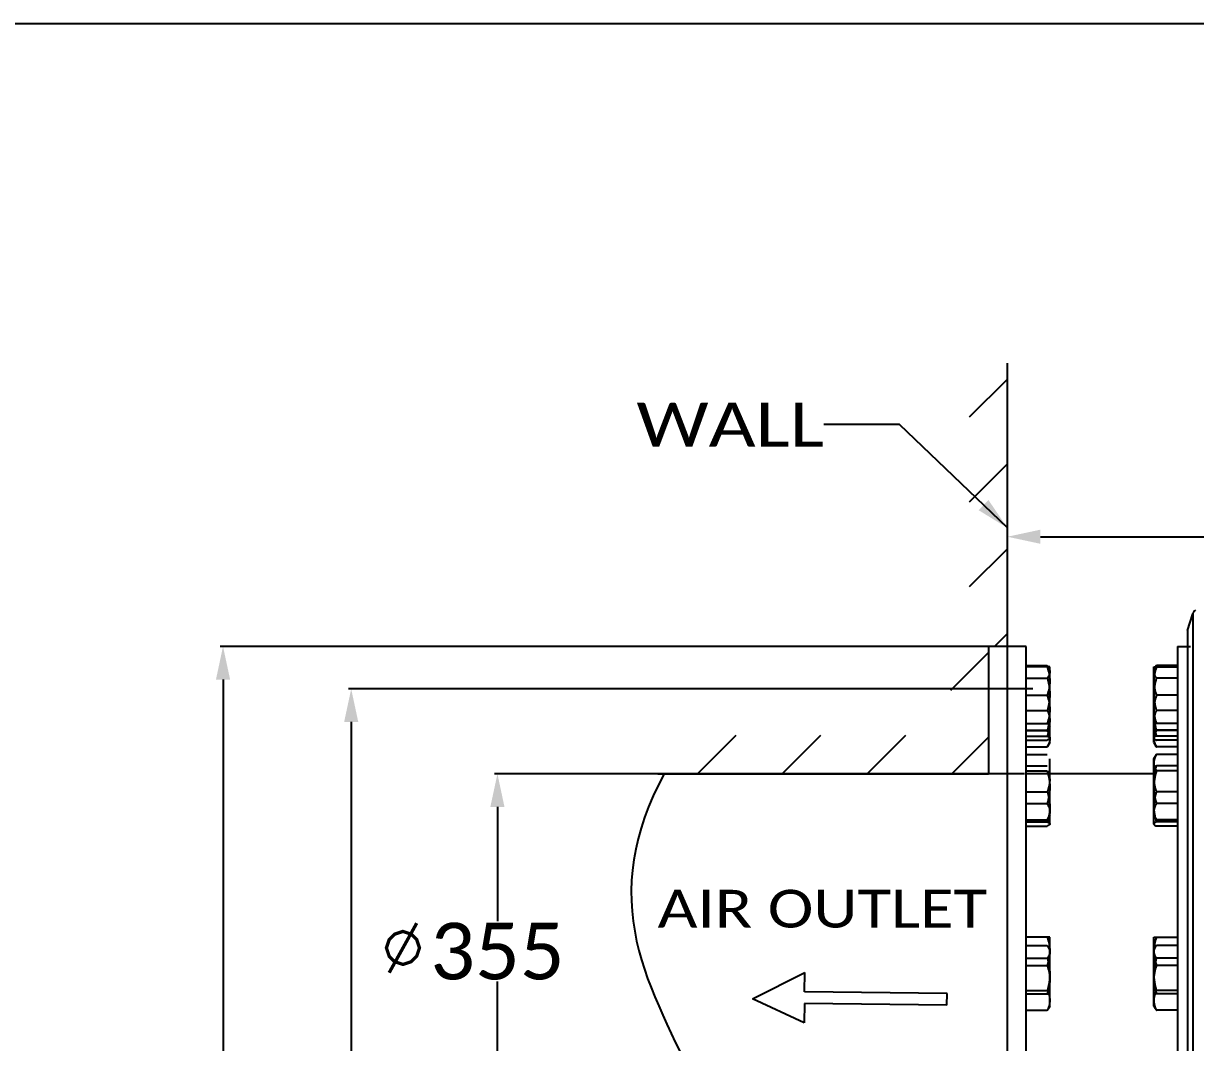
# Model space of a CAD drawing. Header units: millimetres. Extents: x 750 to 8479, y 2174 to 4333.
# Drawn here: x 1651 to 2272, y 3794 to 4333 of the extents above; entities that cross this region are included whole.
import ezdxf
from ezdxf.enums import TextEntityAlignment as Align

# ---------------------------------------------------------------- set-up
doc = ezdxf.new("R2010")
doc.units = ezdxf.units.MM
doc.header["$LTSCALE"] = 153.67
doc.header["$PDMODE"] = 3
doc.header["$PDSIZE"] = 8
doc.linetypes.add('DASHED', pattern=[0.2, 0.1, -0.1])
doc.linetypes.add('DOT', pattern=[0.2, 0.1, -0.1])
doc.layers.get('0').update_dxf_attribs({"linetype": 'CONTINUOUS'})
doc.layers.get('Defpoints').update_dxf_attribs({"linetype": 'CONTINUOUS'})
doc.layers.add('00_BUW_DATUM', color=7, linetype='CONTINUOUS')
doc.layers.add('02___PRT_ALL_AXES', color=7, linetype='CONTINUOUS')
doc.styles.get("Standard").update_dxf_attribs({"font": 'calibri.ttf'})
doc.dimstyles.get("Standard").update_dxf_attribs({"dimtxt": 17.5, "dimasz": 17.5, "dimexe": 1.5, "dimexo": 1, "dimtad": 1, "dimdsep": 46, "dimtxsty": 'Standard', "dimblk": '_FILLED', "dimblk1": '_FILLED', "dimblk2": '_FILLED', "dimcen": 0.09, "dimazin": 2, "dimtol": 1, "dimtp": 0.01, "dimtm": 0.01, "dimtfac": 1, "dimtofl": 0, "dimtmove": 0, "dimatfit": 3, "dimldrblk": '_FILLED', "dimfxl": 1, "dimtolj": 1, "dimarcsym": 0})

# ---------------------------------------------------------------- blocks, each defined once
blk = doc.blocks.new('_FILLED')
at = {"color": 0, "linetype": 'ByBlock'}
blk.add_solid([(0, 0), (-1, 0.214), (-1, -0.214)], dxfattribs=at)
blk = doc.blocks.new('*D25')
at = {"color": 0, "lineweight": -2}
for p, q in [((2171.16, 4003.32), (1755.39, 4003.32)), ((1756.89, 3985.82), (1756.89, 3686.73)), ((1756.89, 3530.82), (1756.89, 3654.74)), ((2171.16, 3513.32), (1755.39, 3513.32))]:
    blk.add_line(p, q, dxfattribs=at)
at = {"layer": 'Defpoints', "color": 0}
for p in [(2172.16, 4003.32), (1756.89, 3513.32), (2172.16, 3513.32)]:
    blk.add_point(p, dxfattribs=at)
at = {"color": 0, "linetype": 'ByBlock', "lineweight": -2, "xscale": 17.5, "yscale": 17.5, "zscale": 17.5}
for p, rotation in [((1756.89, 4003.32), 90), ((1756.89, 3513.32), 270)]:
    blk.add_blockref('_FILLED', p, dxfattribs=dict(at, rotation=rotation))
at = {"color": 0, "insert": (1756.89, 3670.74), "char_height": 30, "attachment_point": 5}
blk.add_mtext('\\A1;490', dxfattribs=at)
blk = doc.blocks.new('*D26')
at = {"color": 0, "lineweight": -2}
for p, q in [((2181.16, 3935.82), (1900.66, 3935.82)), ((1902.16, 3918.32), (1902.16, 3857.79)), ((1902.16, 3597.94), (1902.16, 3825.8)), ((2181.14, 3580.44), (1900.66, 3580.44))]:
    blk.add_line(p, q, dxfattribs=at)
at = {"layer": 'Defpoints', "color": 0}
for p in [(2182.16, 3935.82), (1902.16, 3580.44), (2182.14, 3580.44)]:
    blk.add_point(p, dxfattribs=at)
at = {"color": 0, "linetype": 'ByBlock', "lineweight": -2, "xscale": 17.5, "yscale": 17.5, "zscale": 17.5}
for p, rotation in [((1902.16, 3935.82), 90), ((1902.16, 3580.44), 270)]:
    blk.add_blockref('_FILLED', p, dxfattribs=dict(at, rotation=rotation))
at = {"color": 0, "insert": (1902.16, 3841.8), "char_height": 30, "attachment_point": 5}
blk.add_mtext('\\A1;355', dxfattribs=at)
blk = doc.blocks.new('*D31')
at = {"color": 0, "lineweight": -2}
for p, q in [((2185.58, 3980.82), (1823.25, 3980.82)), ((1824.75, 3963.32), (1824.75, 3780.77)), ((1824.75, 3553.32), (1824.75, 3749.08)), ((2120.22, 3535.82), (1823.25, 3535.82))]:
    blk.add_line(p, q, dxfattribs=at)
at = {"layer": 'Defpoints', "color": 0}
for p in [(2186.58, 3980.82), (1824.75, 3535.82), (2121.22, 3535.82)]:
    blk.add_point(p, dxfattribs=at)
at = {"color": 0, "linetype": 'ByBlock', "lineweight": -2, "xscale": 17.5, "yscale": 17.5, "zscale": 17.5}
for p, rotation in [((1824.75, 3980.82), 90), ((1824.75, 3535.82), 270)]:
    blk.add_blockref('_FILLED', p, dxfattribs=dict(at, rotation=rotation))
at = {"color": 0, "insert": (1824.75, 3764.92), "char_height": 30, "attachment_point": 5}
blk.add_mtext('\\A1;445', dxfattribs=at)
blk = doc.blocks.new('*D35')
at = {"color": 0, "lineweight": -2}
for p, q in [((2172.16, 4025.33), (2172.16, 4062.93)), ((2189.66, 4061.43), (2426.86, 4061.43)), ((2732.06, 4061.43), (2494.87, 4061.43)), ((2749.56, 3876.37), (2749.56, 4062.93))]:
    blk.add_line(p, q, dxfattribs=at)
at = {"layer": 'Defpoints', "color": 0}
for p in [(2749.56, 4061.43), (2172.16, 4024.33), (2749.56, 3875.37)]:
    blk.add_point(p, dxfattribs=at)
at = {"color": 0, "linetype": 'ByBlock', "lineweight": -2, "xscale": 17.5, "yscale": 17.5, "zscale": 17.5, "rotation": 180}
blk.add_blockref('_FILLED', (2172.16, 4061.43), dxfattribs=at)
at = {"color": 0, "linetype": 'ByBlock', "lineweight": -2, "xscale": 17.5, "yscale": 17.5, "zscale": 17.5}
blk.add_blockref('_FILLED', (2749.56, 4061.43), dxfattribs=at)
at = {"color": 0, "insert": (2460.86, 4061.43), "char_height": 30, "attachment_point": 5}
blk.add_mtext('\\A1;\\A1;575', dxfattribs=at)
blk = doc.blocks.new('ARROW_4_BL0', base_point=(1535.78, 1394.64))
at = {"color": 7, "linetype": 'Continuous'}
for p, q in [((1559.72, 1397.75), (1559.84, 1407.97)), ((1559.84, 1407.97), (1587.31, 1395.29)), ((1484.33, 1398.65), (1484.26, 1392.42)), ((1484.33, 1398.65), (1559.72, 1397.75)), ((1484.26, 1392.42), (1559.65, 1391.52)), ((1587.31, 1395.29), (1559.52, 1381.3)), ((1559.65, 1391.52), (1559.52, 1381.3))]:
    blk.add_line(p, q, dxfattribs=at)

msp = doc.modelspace()

# ---------------------------------------------------------------- hatches: boundary and pattern name
h = msp.add_hatch()
h.set_pattern_fill('ANSI31', color=256, scale=10)
h.set_pattern_definition([(45, (482.794, -14.086), (-22.45064, 22.45064), [])])
h.paths.add_polyline_path([(2162.16421, 3935.82203), (2162.16421, 4003.32203), (2172.16421, 4003.32203), (2172.16421, 4153.32203), (2152.16421, 4153.32203), (2152.16421, 4003.32203), (2142.16421, 4003.32203), (2142.16421, 3956.32203), (1987.16421, 3956.32203), (1987.16421, 3935.82203)])

# ---------------------------------------------------------------- linework, layer by layer
at = {"linetype": 'Continuous'}
msp.add_line((749.70428, 4333.27592), (3181.32362, 4333.27592), dxfattribs=at)
for p, q in [((2172.16421, 4003.32203), (2172.16421, 4153.32203)), ((2152.16421, 4003.32203), (2142.16421, 4003.32203)), ((2172.16421, 4003.32203), (2162.16421, 4003.32203)), ((2162.16421, 4003.32203), (2162.16421, 3935.82203)), ((2162.16421, 4003.32203), (2162.16421, 3985.82203)), ((2172.16421, 3758.32203), (2172.16421, 3980.82203)), ((1987.16421, 3935.82203), (2162.16421, 3935.82203))]:
    msp.add_line(p, q)
at = {"const_width": 1.75}
for points in [[(1844.84548, 3830.53098), (1859.4288, 3856.78092)], [(1843.38713, 3843.65599), (1844.84548, 3848.03091), (1847.76213, 3850.94761), (1852.13714, 3852.40591), (1856.51214, 3850.94761), (1859.4288, 3848.03091), (1860.88714, 3843.65599), (1859.4288, 3839.28099), (1856.51214, 3836.36429), (1852.13714, 3834.90598), (1847.76213, 3836.36429), (1844.84548, 3839.28099), (1843.38713, 3843.65599)]]:
    msp.add_lwpolyline(points, dxfattribs=at)
at = {"linetype": 'Continuous'}
msp.add_open_spline([(1990.50873, 3935.82203), (1973.13053, 3904.63401), (1966.51644, 3847.26921), (2013.11837, 3765.69099), (2043.83273, 3671.12096), (2021.93356, 3608.28444), (1992.50271, 3580.45635)], degree=3, knots=[0, 0, 0, 0, 0.238396544, 0.4652361, 0.732077313, 1, 1, 1, 1], dxfattribs=at)
at = {"layer": '00_BUW_DATUM', "linetype": 'DOT'}
for p, q in [((2182.0934, 3993.30304), (2193.25365, 3993.30304)), ((2193.25365, 3993.30304), (2193.85814, 3992.39191)), ((2194.5934, 3991.11846), (2193.85818, 3992.39191)), ((2194.5934, 3954.6932), (2194.5934, 3991.11846)), ((2249.66421, 3991.11846), (2250.39944, 3992.39191)), ((2249.66421, 3954.6932), (2249.66421, 3991.11846)), ((2251.00396, 3993.30304), (2250.39947, 3992.39191)), ((2262.16421, 3993.30304), (2251.00396, 3993.30304)), ((2182.0934, 3986.58629), (2193.25365, 3986.58629)), ((2262.16421, 3986.58629), (2251.00396, 3986.58629)), ((2182.0934, 3969.4017), (2193.25365, 3969.4017)), ((2262.16421, 3969.4017), (2251.00396, 3969.4017)), ((2193.25365, 3958.93388), (2193.85814, 3959.84501)), ((2194.5934, 3961.11846), (2193.85818, 3959.84501)), ((2249.66421, 3961.11846), (2250.39944, 3959.84501)), ((2251.00396, 3958.93388), (2250.39947, 3959.84501)), ((2182.0934, 3958.93388), (2193.25365, 3958.93388)), ((2182.0934, 3955.89376), (2193.25365, 3955.89376)), ((2182.0934, 3953.72808), (2193.25365, 3953.72808)), ((2262.16421, 3958.93388), (2251.00396, 3958.93388)), ((2262.16421, 3955.89376), (2251.00396, 3955.89376)), ((2262.16421, 3953.72808), (2251.00396, 3953.72808)), ((2182.0934, 3940.15047), (2193.25365, 3940.15047)), ((2194.5934, 3909.18534), (2194.5934, 3939.18534)), ((2249.66421, 3939.18534), (2249.73271, 3939.30399)), ((2249.66421, 3909.18534), (2249.66421, 3939.18534)), ((2262.16421, 3940.15047), (2251.00396, 3940.15047)), ((2182.0934, 3926.35102), (2193.25365, 3926.35102)), ((2262.16421, 3926.35102), (2251.00396, 3926.35102)), ((2182.0934, 3910.3859), (2193.25365, 3910.3859)), ((2262.16421, 3910.3859), (2251.00396, 3910.3859)), ((2182.0934, 3908.22022), (2193.25365, 3908.22022)), ((2262.16421, 3908.22022), (2251.00396, 3908.22022)), ((2182.0934, 3844.99387), (2193.25365, 3844.99387)), ((2193.25365, 3844.99387), (2193.85814, 3844.08273)), ((2194.5934, 3842.80928), (2193.85818, 3844.08273)), ((2194.5934, 3812.80928), (2194.5934, 3842.80928)), ((2249.66421, 3842.80928), (2250.39944, 3844.08273)), ((2249.66421, 3812.80928), (2249.66421, 3842.80928)), ((2251.00396, 3844.99387), (2250.39947, 3844.08273)), ((2262.16421, 3844.99387), (2251.00396, 3844.99387)), ((2182.0934, 3838.27711), (2193.25365, 3838.27711)), ((2262.16421, 3838.27711), (2251.00396, 3838.27711)), ((2182.0934, 3821.09253), (2193.25365, 3821.09253)), ((2262.16421, 3821.09253), (2251.00396, 3821.09253)), ((2182.0934, 3810.6247), (2193.25365, 3810.6247)), ((2193.25365, 3810.6247), (2193.85814, 3811.53584)), ((2194.5934, 3812.80928), (2193.85818, 3811.53584)), ((2249.66421, 3812.80928), (2250.39944, 3811.53584)), ((2251.00396, 3810.6247), (2250.39947, 3811.53584)), ((2262.16421, 3810.6247), (2251.00396, 3810.6247))]:
    msp.add_line(p, q, dxfattribs=at)
at = {"layer": '00_BUW_DATUM', "linetype": 'Continuous'}
for p, q in [((2194.5934, 3992.44176), (2182.0934, 3992.44176)), ((2194.5934, 3952.40364), (2194.5934, 3992.44176)), ((2249.66421, 3952.40364), (2249.66421, 3992.44176)), ((2249.66421, 3992.44176), (2262.16421, 3992.44176)), ((2182.0934, 3977.44176), (2193.25365, 3977.44176)), ((2262.16421, 3977.44176), (2251.00396, 3977.44176)), ((2182.0934, 3962.44176), (2194.5934, 3962.44176)), ((2262.16421, 3962.44176), (2249.66421, 3962.44176)), ((2182.0934, 3958.74338), (2193.25365, 3958.74338)), ((2262.16421, 3958.74338), (2251.00396, 3958.74338)), ((2182.0934, 3950.08313), (2193.25365, 3950.08313)), ((2194.5934, 3952.40364), (2193.25365, 3950.08313)), ((2249.66421, 3952.40364), (2251.00396, 3950.08313)), ((2262.16421, 3950.08313), (2251.00396, 3950.08313)), ((2182.0934, 3946.08743), (2193.25365, 3946.08743)), ((2194.5934, 3913.76692), (2194.5934, 3943.76692)), ((2249.66421, 3943.76692), (2251.00396, 3946.08743)), ((2249.66421, 3913.76692), (2249.66421, 3943.76692)), ((2262.16421, 3946.08743), (2251.00396, 3946.08743)), ((2182.0934, 3937.42717), (2193.25365, 3937.42717)), ((2262.16421, 3937.42717), (2251.00396, 3937.42717)), ((2182.0934, 3920.10667), (2193.25365, 3920.10667)), ((2262.16421, 3920.10667), (2251.00396, 3920.10667)), ((2182.0934, 3911.44641), (2193.25365, 3911.44641)), ((2194.5934, 3913.76692), (2193.25365, 3911.44641)), ((2249.66421, 3913.76692), (2251.00396, 3911.44641)), ((2262.16421, 3911.44641), (2251.00396, 3911.44641)), ((2194.5934, 3849.42151), (2182.0934, 3849.42151)), ((2194.5934, 3819.42151), (2194.5934, 3849.42151)), ((2249.66421, 3819.42151), (2249.66421, 3849.42151)), ((2249.66421, 3849.42151), (2262.16421, 3849.42151)), ((2182.0934, 3834.42151), (2193.25365, 3834.42151)), ((2262.16421, 3834.42151), (2251.00396, 3834.42151)), ((2182.0934, 3819.42151), (2194.5934, 3819.42151)), ((2262.16421, 3819.42151), (2249.66421, 3819.42151))]:
    msp.add_line(p, q, dxfattribs=at)
at = {"layer": '00_BUW_DATUM', "linetype": 'DASHED'}
for p, q in [((2194.5934, 3992.44176), (2182.0934, 3992.44176)), ((2194.5934, 3952.40364), (2194.5934, 3992.44176)), ((2249.66421, 3952.40364), (2249.66421, 3992.44176)), ((2249.66421, 3992.44176), (2262.16421, 3992.44176)), ((2182.0934, 3977.44176), (2193.25365, 3977.44176)), ((2262.16421, 3977.44176), (2251.00396, 3977.44176)), ((2182.0934, 3962.44176), (2194.5934, 3962.44176)), ((2262.16421, 3962.44176), (2249.66421, 3962.44176)), ((2182.0934, 3958.74338), (2193.25365, 3958.74338)), ((2262.16421, 3958.74338), (2251.00396, 3958.74338)), ((2182.0934, 3950.08313), (2193.25365, 3950.08313)), ((2194.5934, 3952.40364), (2193.25365, 3950.08313)), ((2249.66421, 3952.40364), (2251.00396, 3950.08313)), ((2262.16421, 3950.08313), (2251.00396, 3950.08313)), ((2182.0934, 3946.08743), (2193.25365, 3946.08743)), ((2194.5934, 3913.76692), (2194.5934, 3943.76692)), ((2249.66421, 3943.76692), (2251.00396, 3946.08743)), ((2249.66421, 3913.76692), (2249.66421, 3943.76692)), ((2262.16421, 3946.08743), (2251.00396, 3946.08743)), ((2182.0934, 3937.42717), (2193.25365, 3937.42717)), ((2262.16421, 3937.42717), (2251.00396, 3937.42717)), ((2182.0934, 3920.10667), (2193.25365, 3920.10667)), ((2262.16421, 3920.10667), (2251.00396, 3920.10667)), ((2182.0934, 3911.44641), (2193.25365, 3911.44641)), ((2194.5934, 3913.76692), (2193.25365, 3911.44641)), ((2249.66421, 3913.76692), (2251.00396, 3911.44641)), ((2262.16421, 3911.44641), (2251.00396, 3911.44641)), ((2194.5934, 3849.42151), (2182.0934, 3849.42151)), ((2194.5934, 3819.42151), (2194.5934, 3849.42151)), ((2249.66421, 3819.42151), (2249.66421, 3849.42151)), ((2249.66421, 3849.42151), (2262.16421, 3849.42151)), ((2182.0934, 3834.42151), (2193.25365, 3834.42151)), ((2262.16421, 3834.42151), (2251.00396, 3834.42151)), ((2182.0934, 3819.42151), (2194.5934, 3819.42151)), ((2262.16421, 3819.42151), (2249.66421, 3819.42151))]:
    msp.add_line(p, q, dxfattribs=at)
at = {"layer": '00_BUW_DATUM', "linetype": 'Continuous'}
for points, knots in [([(2193.25365, 3992.44176), (2193.65804, 3991.22861), (2194.33526, 3988.76364), (2194.5934, 3986.21102), (2194.5934, 3984.94176)], [0, 0, 0, 0, 0.501864422, 1, 1, 1, 1]), ([(2251.00396, 3992.44176), (2250.59958, 3991.22861), (2249.92235, 3988.76364), (2249.66421, 3986.21102), (2249.66421, 3984.94176)], [0, 0, 0, 0, 0.501864422, 1, 1, 1, 1]), ([(2194.5934, 3984.94176), (2194.5934, 3983.67252), (2194.33524, 3981.11989), (2193.65804, 3978.65492), (2193.25365, 3977.44176)], [0, 0, 0, 0, 0.498127019, 1, 1, 1, 1]), ([(2249.66421, 3984.94176), (2249.66421, 3983.67252), (2249.92237, 3981.11989), (2250.59957, 3978.65492), (2251.00396, 3977.44176)], [0, 0, 0, 0, 0.498127019, 1, 1, 1, 1]), ([(2193.25365, 3977.44176), (2193.65804, 3976.22861), (2194.33526, 3973.76364), (2194.5934, 3971.21102), (2194.5934, 3969.94176)], [0, 0, 0, 0, 0.501864422, 1, 1, 1, 1]), ([(2251.00396, 3977.44176), (2250.59958, 3976.22861), (2249.92235, 3973.76364), (2249.66421, 3971.21102), (2249.66421, 3969.94176)], [0, 0, 0, 0, 0.501864422, 1, 1, 1, 1]), ([(2194.5934, 3969.94176), (2194.5934, 3968.67252), (2194.33524, 3966.11989), (2193.65804, 3963.65492), (2193.25365, 3962.44176)], [0, 0, 0, 0, 0.498127019, 1, 1, 1, 1]), ([(2249.66421, 3969.94176), (2249.66421, 3968.67252), (2249.92237, 3966.11989), (2250.59957, 3963.65492), (2251.00396, 3962.44176)], [0, 0, 0, 0, 0.498127019, 1, 1, 1, 1]), ([(2193.25365, 3958.74338), (2193.64609, 3958.06367), (2194.31662, 3956.68234), (2194.5934, 3955.15263), (2194.5934, 3954.41326)], [0, 0, 0, 0, 0.514923019, 1, 1, 1, 1]), ([(2194.5934, 3954.41326), (2194.5934, 3953.6739), (2194.31661, 3952.14419), (2193.64609, 3950.76285), (2193.25365, 3950.08313)], [0, 0, 0, 0, 0.485068846, 1, 1, 1, 1]), ([(2251.00396, 3958.74338), (2250.61152, 3958.06367), (2249.94099, 3956.68234), (2249.66421, 3955.15263), (2249.66421, 3954.41326)], [0, 0, 0, 0, 0.514923019, 1, 1, 1, 1]), ([(2249.66421, 3954.41326), (2249.66421, 3953.6739), (2249.941, 3952.14419), (2250.61152, 3950.76285), (2251.00396, 3950.08313)], [0, 0, 0, 0, 0.485068846, 1, 1, 1, 1]), ([(2251.00396, 3946.08743), (2250.61152, 3945.40771), (2249.94099, 3944.02639), (2249.66421, 3942.49667), (2249.66421, 3941.7573)], [0, 0, 0, 0, 0.514923019, 1, 1, 1, 1]), ([(2249.66421, 3941.7573), (2249.66421, 3941.01794), (2249.941, 3939.48823), (2250.61152, 3938.1069), (2251.00396, 3937.42717)], [0, 0, 0, 0, 0.485068846, 1, 1, 1, 1]), ([(2193.25365, 3937.42717), (2193.65984, 3936.0201), (2194.33766, 3933.16351), (2194.5934, 3930.23089), (2194.5934, 3928.76692)], [0, 0, 0, 0, 0.500095806, 1, 1, 1, 1]), ([(2251.00396, 3937.42717), (2250.59777, 3936.0201), (2249.91995, 3933.16351), (2249.66421, 3930.23089), (2249.66421, 3928.76692)], [0, 0, 0, 0, 0.500095806, 1, 1, 1, 1]), ([(2194.5934, 3928.76692), (2194.5934, 3927.30298), (2194.33765, 3924.37035), (2193.65985, 3921.51376), (2193.25365, 3920.10667)], [0, 0, 0, 0, 0.499895575, 1, 1, 1, 1]), ([(2249.66421, 3928.76692), (2249.66421, 3927.30298), (2249.91996, 3924.37035), (2250.59776, 3921.51376), (2251.00396, 3920.10667)], [0, 0, 0, 0, 0.499895575, 1, 1, 1, 1]), ([(2193.25365, 3920.10667), (2193.64609, 3919.42695), (2194.31662, 3918.04562), (2194.5934, 3916.51591), (2194.5934, 3915.77654)], [0, 0, 0, 0, 0.514923019, 1, 1, 1, 1]), ([(2194.5934, 3915.77654), (2194.5934, 3915.03718), (2194.31661, 3913.50747), (2193.64609, 3912.12613), (2193.25365, 3911.44641)], [0, 0, 0, 0, 0.485068846, 1, 1, 1, 1]), ([(2251.00396, 3920.10667), (2250.61152, 3919.42695), (2249.94099, 3918.04562), (2249.66421, 3916.51591), (2249.66421, 3915.77654)], [0, 0, 0, 0, 0.514923019, 1, 1, 1, 1]), ([(2249.66421, 3915.77654), (2249.66421, 3915.03718), (2249.941, 3913.50747), (2250.61152, 3912.12613), (2251.00396, 3911.44641)], [0, 0, 0, 0, 0.485068846, 1, 1, 1, 1]), ([(2193.25365, 3849.42151), (2193.65804, 3848.20837), (2194.33526, 3845.7434), (2194.5934, 3843.19077), (2194.5934, 3841.92151)], [0, 0, 0, 0, 0.501864422, 1, 1, 1, 1]), ([(2251.00396, 3849.42151), (2250.59958, 3848.20837), (2249.92235, 3845.7434), (2249.66421, 3843.19077), (2249.66421, 3841.92151)], [0, 0, 0, 0, 0.501864422, 1, 1, 1, 1]), ([(2194.5934, 3841.92151), (2194.5934, 3840.65227), (2194.33524, 3838.09965), (2193.65804, 3835.63467), (2193.25365, 3834.42151)], [0, 0, 0, 0, 0.498127019, 1, 1, 1, 1]), ([(2249.66421, 3841.92151), (2249.66421, 3840.65227), (2249.92237, 3838.09965), (2250.59957, 3835.63467), (2251.00396, 3834.42151)], [0, 0, 0, 0, 0.498127019, 1, 1, 1, 1]), ([(2193.25365, 3834.42151), (2193.65804, 3833.20837), (2194.33526, 3830.7434), (2194.5934, 3828.19077), (2194.5934, 3826.92151)], [0, 0, 0, 0, 0.501864422, 1, 1, 1, 1]), ([(2251.00396, 3834.42151), (2250.59958, 3833.20837), (2249.92235, 3830.7434), (2249.66421, 3828.19077), (2249.66421, 3826.92151)], [0, 0, 0, 0, 0.501864422, 1, 1, 1, 1]), ([(2194.5934, 3826.92151), (2194.5934, 3825.65227), (2194.33524, 3823.09965), (2193.65804, 3820.63467), (2193.25365, 3819.42151)], [0, 0, 0, 0, 0.498127019, 1, 1, 1, 1]), ([(2249.66421, 3826.92151), (2249.66421, 3825.65227), (2249.92237, 3823.09965), (2250.59957, 3820.63467), (2251.00396, 3819.42151)], [0, 0, 0, 0, 0.498127019, 1, 1, 1, 1])]:
    msp.add_open_spline(points, degree=3, knots=knots, dxfattribs=at)
at = {"layer": '00_BUW_DATUM', "linetype": 'DASHED'}
for points, knots in [([(2193.25365, 3992.44176), (2193.65804, 3991.22861), (2194.33526, 3988.76364), (2194.5934, 3986.21102), (2194.5934, 3984.94176)], [0, 0, 0, 0, 0.501864422, 1, 1, 1, 1]), ([(2251.00396, 3992.44176), (2250.59958, 3991.22861), (2249.92235, 3988.76364), (2249.66421, 3986.21102), (2249.66421, 3984.94176)], [0, 0, 0, 0, 0.501864422, 1, 1, 1, 1]), ([(2194.5934, 3984.94176), (2194.5934, 3983.67252), (2194.33524, 3981.11989), (2193.65804, 3978.65492), (2193.25365, 3977.44176)], [0, 0, 0, 0, 0.498127019, 1, 1, 1, 1]), ([(2249.66421, 3984.94176), (2249.66421, 3983.67252), (2249.92237, 3981.11989), (2250.59957, 3978.65492), (2251.00396, 3977.44176)], [0, 0, 0, 0, 0.498127019, 1, 1, 1, 1]), ([(2193.25365, 3977.44176), (2193.65804, 3976.22861), (2194.33526, 3973.76364), (2194.5934, 3971.21102), (2194.5934, 3969.94176)], [0, 0, 0, 0, 0.501864422, 1, 1, 1, 1]), ([(2251.00396, 3977.44176), (2250.59958, 3976.22861), (2249.92235, 3973.76364), (2249.66421, 3971.21102), (2249.66421, 3969.94176)], [0, 0, 0, 0, 0.501864422, 1, 1, 1, 1]), ([(2194.5934, 3969.94176), (2194.5934, 3968.67252), (2194.33524, 3966.11989), (2193.65804, 3963.65492), (2193.25365, 3962.44176)], [0, 0, 0, 0, 0.498127019, 1, 1, 1, 1]), ([(2249.66421, 3969.94176), (2249.66421, 3968.67252), (2249.92237, 3966.11989), (2250.59957, 3963.65492), (2251.00396, 3962.44176)], [0, 0, 0, 0, 0.498127019, 1, 1, 1, 1]), ([(2193.25365, 3958.74338), (2193.64609, 3958.06367), (2194.31662, 3956.68234), (2194.5934, 3955.15263), (2194.5934, 3954.41326)], [0, 0, 0, 0, 0.514923019, 1, 1, 1, 1]), ([(2194.5934, 3954.41326), (2194.5934, 3953.6739), (2194.31661, 3952.14419), (2193.64609, 3950.76285), (2193.25365, 3950.08313)], [0, 0, 0, 0, 0.485068846, 1, 1, 1, 1]), ([(2251.00396, 3958.74338), (2250.61152, 3958.06367), (2249.94099, 3956.68234), (2249.66421, 3955.15263), (2249.66421, 3954.41326)], [0, 0, 0, 0, 0.514923019, 1, 1, 1, 1]), ([(2249.66421, 3954.41326), (2249.66421, 3953.6739), (2249.941, 3952.14419), (2250.61152, 3950.76285), (2251.00396, 3950.08313)], [0, 0, 0, 0, 0.485068846, 1, 1, 1, 1]), ([(2251.00396, 3946.08743), (2250.61152, 3945.40771), (2249.94099, 3944.02639), (2249.66421, 3942.49667), (2249.66421, 3941.7573)], [0, 0, 0, 0, 0.514923019, 1, 1, 1, 1]), ([(2249.66421, 3941.7573), (2249.66421, 3941.01794), (2249.941, 3939.48823), (2250.61152, 3938.1069), (2251.00396, 3937.42717)], [0, 0, 0, 0, 0.485068846, 1, 1, 1, 1]), ([(2193.25365, 3937.42717), (2193.65984, 3936.0201), (2194.33766, 3933.16351), (2194.5934, 3930.23089), (2194.5934, 3928.76692)], [0, 0, 0, 0, 0.500095806, 1, 1, 1, 1]), ([(2251.00396, 3937.42717), (2250.59777, 3936.0201), (2249.91995, 3933.16351), (2249.66421, 3930.23089), (2249.66421, 3928.76692)], [0, 0, 0, 0, 0.500095806, 1, 1, 1, 1]), ([(2194.5934, 3928.76692), (2194.5934, 3927.30298), (2194.33765, 3924.37035), (2193.65985, 3921.51376), (2193.25365, 3920.10667)], [0, 0, 0, 0, 0.499895575, 1, 1, 1, 1]), ([(2249.66421, 3928.76692), (2249.66421, 3927.30298), (2249.91996, 3924.37035), (2250.59776, 3921.51376), (2251.00396, 3920.10667)], [0, 0, 0, 0, 0.499895575, 1, 1, 1, 1]), ([(2193.25365, 3920.10667), (2193.64609, 3919.42695), (2194.31662, 3918.04562), (2194.5934, 3916.51591), (2194.5934, 3915.77654)], [0, 0, 0, 0, 0.514923019, 1, 1, 1, 1]), ([(2194.5934, 3915.77654), (2194.5934, 3915.03718), (2194.31661, 3913.50747), (2193.64609, 3912.12613), (2193.25365, 3911.44641)], [0, 0, 0, 0, 0.485068846, 1, 1, 1, 1]), ([(2251.00396, 3920.10667), (2250.61152, 3919.42695), (2249.94099, 3918.04562), (2249.66421, 3916.51591), (2249.66421, 3915.77654)], [0, 0, 0, 0, 0.514923019, 1, 1, 1, 1]), ([(2249.66421, 3915.77654), (2249.66421, 3915.03718), (2249.941, 3913.50747), (2250.61152, 3912.12613), (2251.00396, 3911.44641)], [0, 0, 0, 0, 0.485068846, 1, 1, 1, 1]), ([(2193.25365, 3849.42151), (2193.65804, 3848.20837), (2194.33526, 3845.7434), (2194.5934, 3843.19077), (2194.5934, 3841.92151)], [0, 0, 0, 0, 0.501864422, 1, 1, 1, 1]), ([(2251.00396, 3849.42151), (2250.59958, 3848.20837), (2249.92235, 3845.7434), (2249.66421, 3843.19077), (2249.66421, 3841.92151)], [0, 0, 0, 0, 0.501864422, 1, 1, 1, 1]), ([(2194.5934, 3841.92151), (2194.5934, 3840.65227), (2194.33524, 3838.09965), (2193.65804, 3835.63467), (2193.25365, 3834.42151)], [0, 0, 0, 0, 0.498127019, 1, 1, 1, 1]), ([(2249.66421, 3841.92151), (2249.66421, 3840.65227), (2249.92237, 3838.09965), (2250.59957, 3835.63467), (2251.00396, 3834.42151)], [0, 0, 0, 0, 0.498127019, 1, 1, 1, 1]), ([(2193.25365, 3834.42151), (2193.65804, 3833.20837), (2194.33526, 3830.7434), (2194.5934, 3828.19077), (2194.5934, 3826.92151)], [0, 0, 0, 0, 0.501864422, 1, 1, 1, 1]), ([(2251.00396, 3834.42151), (2250.59958, 3833.20837), (2249.92235, 3830.7434), (2249.66421, 3828.19077), (2249.66421, 3826.92151)], [0, 0, 0, 0, 0.501864422, 1, 1, 1, 1]), ([(2194.5934, 3826.92151), (2194.5934, 3825.65227), (2194.33524, 3823.09965), (2193.65804, 3820.63467), (2193.25365, 3819.42151)], [0, 0, 0, 0, 0.498127019, 1, 1, 1, 1]), ([(2249.66421, 3826.92151), (2249.66421, 3825.65227), (2249.92237, 3823.09965), (2250.59957, 3820.63467), (2251.00396, 3819.42151)], [0, 0, 0, 0, 0.498127019, 1, 1, 1, 1])]:
    msp.add_open_spline(points, degree=3, knots=knots, dxfattribs=at)
at = {"layer": '00_BUW_DATUM', "linetype": 'DOT'}
for points, knots in [([(2193.85817, 3992.39191), (2194.08009, 3992.0075), (2194.44925, 3991.22302), (2194.5934, 3990.36012), (2194.5934, 3989.94466)], [0, 0, 0, 0, 0.516529059, 1, 1, 1, 1]), ([(2250.39944, 3992.39191), (2250.17752, 3992.0075), (2249.80836, 3991.22302), (2249.66421, 3990.36012), (2249.66421, 3989.94466)], [0, 0, 0, 0, 0.516529059, 1, 1, 1, 1]), ([(2194.5934, 3989.94466), (2194.5934, 3989.65917), (2194.52807, 3989.07605), (2194.14493, 3987.90709), (2193.63738, 3987.10176), (2193.25365, 3986.58629)], [0, 0, 0, 0, 0.233253545, 0.474969478, 1, 1, 1, 1]), ([(2193.25365, 3986.58629), (2193.65975, 3985.19056), (2194.33754, 3982.35687), (2194.5934, 3979.44655), (2194.5934, 3977.994)], [0, 0, 0, 0, 0.500180827, 1, 1, 1, 1]), ([(2249.66421, 3989.94466), (2249.66421, 3989.65917), (2249.72954, 3989.07605), (2250.11268, 3987.90709), (2250.62023, 3987.10176), (2251.00396, 3986.58629)], [0, 0, 0, 0, 0.233253545, 0.474969478, 1, 1, 1, 1]), ([(2251.00396, 3986.58629), (2250.59786, 3985.19056), (2249.92007, 3982.35687), (2249.66421, 3979.44655), (2249.66421, 3977.994)], [0, 0, 0, 0, 0.500180827, 1, 1, 1, 1]), ([(2194.5934, 3977.994), (2194.5934, 3976.54146), (2194.33753, 3973.63115), (2193.65976, 3970.79746), (2193.25365, 3969.4017)], [0, 0, 0, 0, 0.499810557, 1, 1, 1, 1]), ([(2249.66421, 3977.994), (2249.66421, 3976.54146), (2249.92008, 3973.63115), (2250.59785, 3970.79746), (2251.00396, 3969.4017)], [0, 0, 0, 0, 0.499810557, 1, 1, 1, 1]), ([(2193.25365, 3969.4017), (2193.65125, 3968.56932), (2194.3253, 3966.87569), (2194.5934, 3965.05774), (2194.5934, 3964.16779)], [0, 0, 0, 0, 0.508971218, 1, 1, 1, 1]), ([(2251.00396, 3969.4017), (2250.60636, 3968.56932), (2249.93231, 3966.87569), (2249.66421, 3965.05774), (2249.66421, 3964.16779)], [0, 0, 0, 0, 0.508971218, 1, 1, 1, 1]), ([(2194.5934, 3964.16779), (2194.5934, 3963.27786), (2194.32528, 3961.45992), (2193.65125, 3959.76628), (2193.25365, 3958.93388)], [0, 0, 0, 0, 0.491020457, 1, 1, 1, 1]), ([(2194.37282, 3960.73595), (2194.20214, 3959.50559), (2193.84804, 3957.87955), (2193.37782, 3956.29023), (2193.25365, 3955.89376)], [0, 0, 0, 0, 0.749362881, 1, 1, 1, 1]), ([(2249.66421, 3964.16779), (2249.66421, 3963.27786), (2249.93233, 3961.45992), (2250.60636, 3959.76628), (2251.00396, 3958.93388)], [0, 0, 0, 0, 0.491020457, 1, 1, 1, 1]), ([(2249.88479, 3960.73595), (2250.05547, 3959.50559), (2250.40957, 3957.87955), (2250.87979, 3956.29023), (2251.00396, 3955.89376)], [0, 0, 0, 0, 0.749362881, 1, 1, 1, 1]), ([(2193.25365, 3955.89376), (2193.4416, 3955.81235), (2193.78291, 3955.65046), (2194.27534, 3955.35951), (2194.5934, 3955.02949), (2194.5934, 3954.81092)], [0, 0, 0, 0, 0.346523393, 0.630203909, 1, 1, 1, 1]), ([(2194.5249, 3954.57455), (2194.47841, 3954.49404), (2194.33564, 3954.33475), (2193.91799, 3954.03142), (2193.53355, 3953.84931), (2193.25365, 3953.72808)], [0, 0, 0, 0, 0.180492438, 0.407856993, 1, 1, 1, 1]), ([(2194.5934, 3954.81092), (2194.5934, 3954.79115), (2194.58738, 3954.70852), (2194.55632, 3954.62896), (2194.5249, 3954.57455)], [0, 0, 0, 0, 0.239280327, 1, 1, 1, 1]), ([(2251.00396, 3955.89376), (2250.81601, 3955.81235), (2250.4747, 3955.65046), (2249.98227, 3955.35951), (2249.66421, 3955.02949), (2249.66421, 3954.81092)], [0, 0, 0, 0, 0.346523393, 0.630203909, 1, 1, 1, 1]), ([(2249.66421, 3954.81092), (2249.66421, 3954.79115), (2249.67023, 3954.70852), (2249.70129, 3954.62896), (2249.73271, 3954.57455)], [0, 0, 0, 0, 0.239280327, 1, 1, 1, 1]), ([(2249.73271, 3954.57455), (2249.77921, 3954.49404), (2249.92197, 3954.33475), (2250.33962, 3954.03142), (2250.72406, 3953.84931), (2251.00396, 3953.72808)], [0, 0, 0, 0, 0.180492438, 0.407856993, 1, 1, 1, 1]), ([(2251.00396, 3940.15047), (2250.60084, 3939.0379), (2249.92409, 3936.77621), (2249.66421, 3934.41937), (2249.66421, 3933.25075)], [0, 0, 0, 0, 0.503128503, 1, 1, 1, 1]), ([(2249.73271, 3939.30399), (2249.77921, 3939.3845), (2249.92197, 3939.5438), (2250.33962, 3939.84712), (2250.72406, 3940.02923), (2251.00396, 3940.15047)], [0, 0, 0, 0, 0.180492438, 0.407856993, 1, 1, 1, 1]), ([(2194.5934, 3933.25075), (2194.5934, 3932.08214), (2194.33351, 3929.7253), (2193.65678, 3927.46361), (2193.25365, 3926.35102)], [0, 0, 0, 0, 0.49686298, 1, 1, 1, 1]), ([(2249.66421, 3933.25075), (2249.66421, 3932.08214), (2249.9241, 3929.7253), (2250.60083, 3927.46361), (2251.00396, 3926.35102)], [0, 0, 0, 0, 0.49686298, 1, 1, 1, 1]), ([(2193.25365, 3926.35102), (2193.65887, 3925.05715), (2194.33638, 3922.42913), (2194.5934, 3919.71868), (2194.5934, 3918.36846)], [0, 0, 0, 0, 0.501039053, 1, 1, 1, 1]), ([(2251.00396, 3926.35102), (2250.59874, 3925.05715), (2249.92123, 3922.42913), (2249.66421, 3919.71868), (2249.66421, 3918.36846)], [0, 0, 0, 0, 0.501039053, 1, 1, 1, 1]), ([(2194.5934, 3918.36846), (2194.5934, 3917.01827), (2194.33637, 3914.30782), (2193.65888, 3911.67979), (2193.25365, 3910.3859)], [0, 0, 0, 0, 0.49895236, 1, 1, 1, 1]), ([(2249.66421, 3918.36846), (2249.66421, 3917.01827), (2249.92124, 3914.30782), (2250.59873, 3911.67979), (2251.00396, 3910.3859)], [0, 0, 0, 0, 0.49895236, 1, 1, 1, 1]), ([(2193.25365, 3910.3859), (2193.4416, 3910.30449), (2193.78291, 3910.1426), (2194.27534, 3909.85165), (2194.5934, 3909.52163), (2194.5934, 3909.30306)], [0, 0, 0, 0, 0.346523393, 0.630203909, 1, 1, 1, 1]), ([(2251.00396, 3910.3859), (2250.81601, 3910.30449), (2250.4747, 3910.1426), (2249.98227, 3909.85165), (2249.66421, 3909.52163), (2249.66421, 3909.30306)], [0, 0, 0, 0, 0.346523393, 0.630203909, 1, 1, 1, 1]), ([(2194.5249, 3909.06669), (2194.47841, 3908.98618), (2194.33564, 3908.82689), (2193.91799, 3908.52356), (2193.53355, 3908.34145), (2193.25365, 3908.22022)], [0, 0, 0, 0, 0.180492438, 0.407856993, 1, 1, 1, 1]), ([(2194.5934, 3909.30306), (2194.5934, 3909.2833), (2194.58738, 3909.20066), (2194.55632, 3909.12111), (2194.5249, 3909.06669)], [0, 0, 0, 0, 0.239280327, 1, 1, 1, 1]), ([(2249.66421, 3909.30306), (2249.66421, 3909.2833), (2249.67023, 3909.20066), (2249.70129, 3909.12111), (2249.73271, 3909.06669)], [0, 0, 0, 0, 0.239280327, 1, 1, 1, 1]), ([(2249.73271, 3909.06669), (2249.77921, 3908.98618), (2249.92197, 3908.82689), (2250.33962, 3908.52356), (2250.72406, 3908.34145), (2251.00396, 3908.22022)], [0, 0, 0, 0, 0.180492438, 0.407856993, 1, 1, 1, 1]), ([(2194.5934, 3841.63549), (2194.5934, 3841.34999), (2194.52807, 3840.76687), (2194.14493, 3839.59792), (2193.63738, 3838.79259), (2193.25365, 3838.27711)], [0, 0, 0, 0, 0.233253545, 0.474969478, 1, 1, 1, 1]), ([(2193.85817, 3844.08273), (2194.08009, 3843.69833), (2194.44925, 3842.91384), (2194.5934, 3842.05095), (2194.5934, 3841.63549)], [0, 0, 0, 0, 0.516529059, 1, 1, 1, 1]), ([(2250.39944, 3844.08273), (2250.17752, 3843.69833), (2249.80836, 3842.91384), (2249.66421, 3842.05095), (2249.66421, 3841.63549)], [0, 0, 0, 0, 0.516529059, 1, 1, 1, 1]), ([(2249.66421, 3841.63549), (2249.66421, 3841.34999), (2249.72954, 3840.76687), (2250.11268, 3839.59792), (2250.62023, 3838.79259), (2251.00396, 3838.27711)], [0, 0, 0, 0, 0.233253545, 0.474969478, 1, 1, 1, 1]), ([(2193.25365, 3838.27711), (2193.65975, 3836.88138), (2194.33754, 3834.0477), (2194.5934, 3831.13738), (2194.5934, 3829.68482)], [0, 0, 0, 0, 0.500180827, 1, 1, 1, 1]), ([(2251.00396, 3838.27711), (2250.59786, 3836.88138), (2249.92007, 3834.0477), (2249.66421, 3831.13738), (2249.66421, 3829.68482)], [0, 0, 0, 0, 0.500180827, 1, 1, 1, 1]), ([(2194.5934, 3829.68482), (2194.5934, 3828.23229), (2194.33753, 3825.32197), (2193.65976, 3822.48828), (2193.25365, 3821.09253)], [0, 0, 0, 0, 0.499810557, 1, 1, 1, 1]), ([(2249.66421, 3829.68482), (2249.66421, 3828.23229), (2249.92008, 3825.32197), (2250.59785, 3822.48828), (2251.00396, 3821.09253)], [0, 0, 0, 0, 0.499810557, 1, 1, 1, 1]), ([(2193.25365, 3821.09253), (2193.65125, 3820.26014), (2194.3253, 3818.56651), (2194.5934, 3816.74856), (2194.5934, 3815.85862)], [0, 0, 0, 0, 0.508971218, 1, 1, 1, 1]), ([(2251.00396, 3821.09253), (2250.60636, 3820.26014), (2249.93231, 3818.56651), (2249.66421, 3816.74856), (2249.66421, 3815.85862)], [0, 0, 0, 0, 0.508971218, 1, 1, 1, 1]), ([(2194.5934, 3815.85862), (2194.5934, 3814.96868), (2194.32528, 3813.15074), (2193.65125, 3811.4571), (2193.25365, 3810.6247)], [0, 0, 0, 0, 0.491020457, 1, 1, 1, 1]), ([(2249.66421, 3815.85862), (2249.66421, 3814.96868), (2249.93233, 3813.15074), (2250.60636, 3811.4571), (2251.00396, 3810.6247)], [0, 0, 0, 0, 0.491020457, 1, 1, 1, 1])]:
    msp.add_open_spline(points, degree=3, knots=knots, dxfattribs=at)
at = {"layer": '00_BUW_DATUM', "linetype": 'Continuous'}
for points in [[(2194.13175, 3962.44107), (2193.90573, 3961.19456), (2193.60501, 3959.96052), (2193.25365, 3958.74338)], [(2250.12586, 3962.44107), (2250.35189, 3961.19456), (2250.6526, 3959.96052), (2251.00396, 3958.74338)]]:
    msp.add_open_spline(points, degree=3, dxfattribs=at)
at = {"layer": '00_BUW_DATUM', "linetype": 'DASHED'}
for points in [[(2194.13175, 3962.44107), (2193.90573, 3961.19456), (2193.60501, 3959.96053), (2193.25365, 3958.74338)], [(2250.12586, 3962.44107), (2250.35189, 3961.19456), (2250.6526, 3959.96053), (2251.00396, 3958.74338)]]:
    msp.add_open_spline(points, degree=3, dxfattribs=at)
at = {"layer": '02___PRT_ALL_AXES', "linetype": 'Continuous'}
for p, q in [((2267.57682, 4011.78983), (2270.28797, 4020.65762)), ((2270.28797, 4020.65762), (2270.28797, 3495.98644)), ((2267.57682, 4011.78983), (2267.57682, 3504.85424)), ((2172.16421, 3513.32203), (2172.16421, 4003.32203)), ((2182.16421, 4003.32203), (2172.16421, 4003.32203)), ((2182.16421, 3513.32203), (2182.16421, 4003.32203)), ((2262.16421, 4003.32203), (2262.16421, 3513.32203)), ((2262.16421, 4003.32203), (2267.57682, 4003.32203)), ((2249.66421, 3935.82203), (2182.16421, 3935.82203))]:
    msp.add_line(p, q, dxfattribs=at)
at = {"layer": '02___PRT_ALL_AXES', "linetype": 'DASHED'}
for p, q in [((2172.16421, 3513.32203), (2172.16421, 4003.32203)), ((2182.16421, 4003.32203), (2172.16421, 4003.32203)), ((2182.16421, 3513.32203), (2182.16421, 4003.32203)), ((2262.16421, 4003.32203), (2262.16421, 3513.32203)), ((2262.16421, 4003.32203), (2267.57682, 4003.32203)), ((2249.66421, 3935.82203), (2182.16421, 3935.82203))]:
    msp.add_line(p, q, dxfattribs=at)
at = {"layer": '02___PRT_ALL_AXES', "linetype": 'DOT'}
for p, q in [((2172.16421, 3513.32203), (2172.16421, 4003.32203)), ((2182.16421, 4003.32203), (2172.16421, 4003.32203)), ((2182.16421, 3513.32203), (2182.16421, 4003.32203)), ((2262.16421, 4003.32203), (2262.16421, 3513.32203)), ((2262.16421, 4003.32203), (2269.07682, 4003.32203)), ((2249.66421, 3935.82203), (2182.16421, 3935.82203))]:
    msp.add_line(p, q, dxfattribs=at)
at = {"layer": '02___PRT_ALL_AXES', "linetype": 'Continuous'}
msp.add_arc((2273.34815, 4019.72203), 3.2, 119.75192479, 163, dxfattribs=at)

# ---------------------------------------------------------------- block references
at = {"linetype": 'Continuous', "rotation": 180}
msp.add_blockref('ARROW_4_BL0', (2088.66307, 3817.35254), dxfattribs=at)

# ---------------------------------------------------------------- texts
at = {"linetype": 'Continuous'}
for s, height, width, p, p2 in [('WALL', 23.333333, 1.169125, (1975.74927, 4109.13003), (2074.98403, 4109.13003)), ('AIR OUTLET', 20, 1.156876, (1986.96458, 3854.4425), (2161.43929, 3854.4425))]:
    msp.add_text(s, height=height, dxfattribs=dict(at, width=width)).set_placement(p, p2, align=Align.FIT)

# ---------------------------------------------------------------- dimensions: what is measured, and where the dimension line sits
dim = msp.add_linear_dim(base=(2749.56421, 4061.42643), p1=(2172.16421, 4024.33034), p2=(2749.56421, 3875.37146), text='\\A1;575', dimstyle='Standard', override={"dimtxt": 30, "dimtad": 0, "dimtih": 1, "dimtoh": 1, "dimdec": 4, "dimzin": 0, "dimtxsty": 'Standard', "dimcen": 25.146, "dimadec": 0, "dimazin": 0, "dimtdec": 4, "dimtzin": 0})
dim.commit()
dim.dimension.update_dxf_attribs({"geometry": '*D35', "text_midpoint": (2460.86421, 4061.42643), "dimtype": 160})
for base, p1, p2, text, picture, middle in [((1756.89236, 3513.32203), (2172.16421, 4003.32203), (2172.16421, 3513.32203), '490', '*D25', (1756.89236, 3670.73634)), ((1824.75047, 3535.82203), (2186.58282, 3980.82203), (2121.21768, 3535.82203), '445', '*D31', (1824.75047, 3764.92392)), ((1902.15642, 3580.44423), (2182.16421, 3935.82203), (2182.14151, 3580.44423), '355', '*D26', (1902.15642, 3841.79575))]:
    dim = msp.add_linear_dim(base=base, p1=p1, p2=p2, angle=90, text=text, dimstyle='Standard', override={"dimtxt": 30, "dimtad": 0, "dimtih": 1, "dimtoh": 1, "dimdec": 4, "dimzin": 0, "dimtxsty": 'Standard', "dimcen": 25.146, "dimadec": 0, "dimazin": 0, "dimtdec": 4, "dimtzin": 0})
    dim.commit()
    dim.dimension.update_dxf_attribs({"geometry": picture, "text_midpoint": middle, "dimtype": 160})

# ---------------------------------------------------------------- leaders
msp.add_leader([(2172.16421, 4066.0845), (2114.98403, 4120.79669), (2074.98403, 4120.79669)], dimstyle='Standard', override={"dimtad": 0}, dxfattribs=at)

doc.saveas('drawing.dxf')
